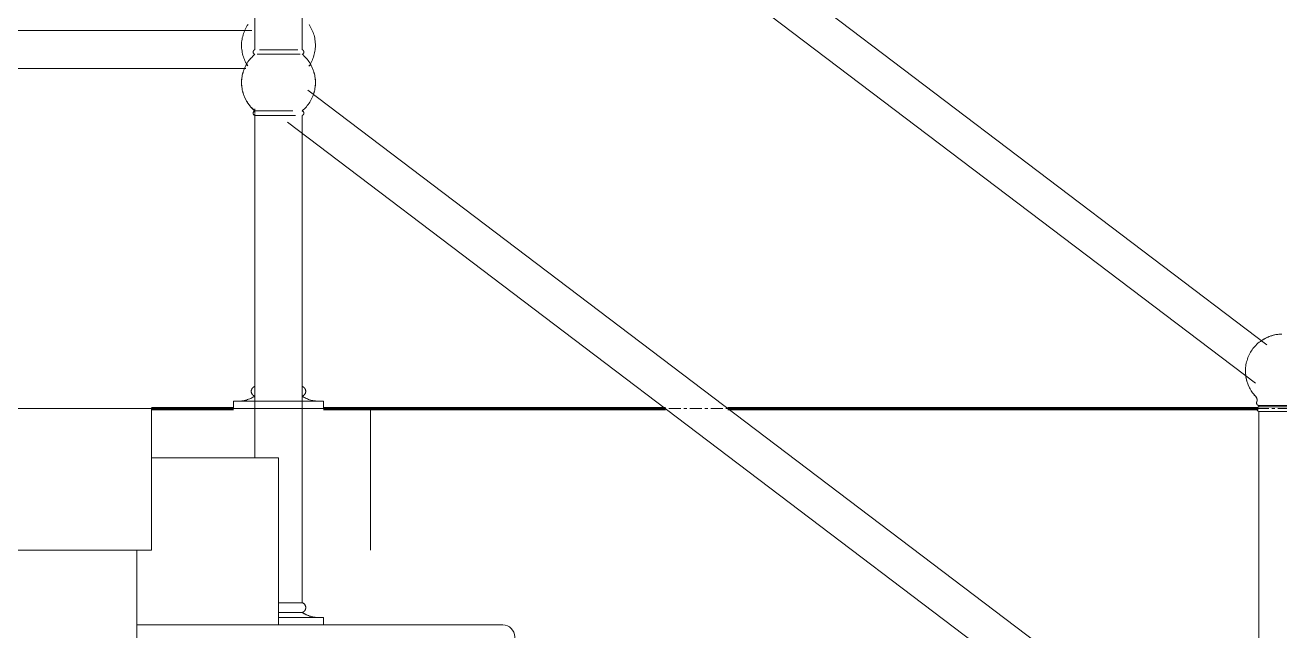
# Model space of a CAD drawing. Header units: inches. Extents: x 22 to 382261, y 22 to 371281.
# Drawn here: x 163327 to 164655, y 143505 to 144147 of the extents above; entities that cross this region are included whole.
import ezdxf

# ---------------------------------------------------------------- set-up
doc = ezdxf.new("R2010")
doc.units = ezdxf.units.IN
doc.header["$MEASUREMENT"] = 0
doc.linetypes.add('Grid Line 1_2_', pattern=[22.225, 12.7, -3.175, 3.175, -3.175])
for name, color, linetype, lineweight in [('A-FLOR', 192, 'Continuous', 9), ('A-FLOR-HRAL', 11, 'Continuous', 9), ('A-FLOR-LEVL', 51, 'Continuous', 9), ('I-WALL', 2, 'Continuous', 9), ('S-STRS', 31, 'Continuous', 9)]:
    doc.layers.add(name, color=color, linetype=linetype, lineweight=lineweight)

# ---------------------------------------------------------------- blocks, each defined once
blk = doc.blocks.new('Railing - 950mm High Post-464051-Approach Elevation')
at = {"layer": 'A-FLOR-HRAL'}
for p, q in [((-5608.2, 3453.3), (-5608.2, 3451.8)), ((-5608.2, 3453.3), (-5603.5, 3453.3)), ((-5608.2, 3453.3), (-5603.5, 3453.3)), ((-5608.2, 3451.8), (-5607, 3451.8)), ((-5608.2, 3451.8), (-5607, 3451.8))]:
    blk.add_line(p, q, dxfattribs=at)
at = {"layer": 'A-FLOR-HRAL', "flags": 128}
for points in [[(-5604.4, 3522.5), (-5603.1, 3523.3), (-5601.7, 3524.1), (-5600.3, 3524.8), (-5598.9, 3525.5), (-5597.5, 3526.1), (-5596, 3526.6), (-5594.5, 3527.1), (-5593, 3527.5), (-5591.5, 3527.9), (-5590, 3528.2), (-5588.4, 3528.4)], [(-5586.9, 3528.6), (-5585.3, 3528.7), (-5583.8, 3528.7)], [(-5611.4, 3462.7), (-5612.5, 3463.9), (-5613.5, 3465.1), (-5614.5, 3466.3), (-5615.4, 3467.6), (-5616.2, 3468.9), (-5617, 3470.2), (-5617.8, 3471.6), (-5618.5, 3473), (-5619.1, 3474.4), (-5619.7, 3475.9), (-5620.2, 3477.3), (-5620.7, 3478.8), (-5621.1, 3480.3), (-5621.5, 3481.9), (-5621.7, 3483.4), (-5621.9, 3484.6)], [(-5610.4, 3456.9), (-5610.3, 3457.1), (-5610.2, 3457.3), (-5610.1, 3457.5), (-5610.1, 3457.7), (-5610, 3457.9), (-5610, 3458.1), (-5610, 3458.3), (-5609.9, 3458.5), (-5609.9, 3458.8), (-5609.9, 3459), (-5609.9, 3459.2), (-5609.9, 3459.4), (-5610, 3459.6), (-5610, 3459.9), (-5610, 3460.1), (-5610.1, 3460.3), (-5610.1, 3460.5), (-5610.2, 3460.7), (-5610.3, 3460.9), (-5610.4, 3461.1), (-5610.5, 3461.3), (-5610.6, 3461.5), (-5610.7, 3461.7), (-5610.8, 3461.9), (-5610.9, 3462.1), (-5611, 3462.2), (-5611.1, 3462.4), (-5611.3, 3462.6), (-5611.4, 3462.7)], [(-5608.2, 3453.3), (-5608.3, 3453.3), (-5608.4, 3453.3), (-5608.5, 3453.4), (-5608.6, 3453.4), (-5608.7, 3453.4), (-5608.8, 3453.4), (-5608.9, 3453.5), (-5609, 3453.5), (-5609.1, 3453.6), (-5609.2, 3453.6), (-5609.3, 3453.7), (-5609.4, 3453.7), (-5609.5, 3453.8), (-5609.6, 3453.8), (-5609.6, 3453.9), (-5609.7, 3454), (-5609.8, 3454), (-5609.9, 3454.1), (-5609.9, 3454.2), (-5610, 3454.3), (-5610.1, 3454.3), (-5610.1, 3454.4), (-5610.2, 3454.5), (-5610.2, 3454.6), (-5610.3, 3454.7), (-5610.3, 3454.8), (-5610.4, 3454.9), (-5610.4, 3455), (-5610.4, 3455.1), (-5610.5, 3455.2), (-5610.5, 3455.3), (-5610.5, 3455.4), (-5610.5, 3455.5), (-5610.5, 3455.6), (-5610.6, 3455.7), (-5610.6, 3455.8), (-5610.6, 3455.9), (-5610.6, 3456), (-5610.6, 3456.1), (-5610.5, 3456.2), (-5610.5, 3456.3), (-5610.5, 3456.4), (-5610.5, 3456.5), (-5610.5, 3456.6), (-5610.4, 3456.7), (-5610.4, 3456.8), (-5610.4, 3456.9)], [(-5608.2, 3447), (-5608.3, 3447), (-5608.4, 3447.1), (-5608.5, 3447.1), (-5608.6, 3447.2), (-5608.7, 3447.2), (-5608.8, 3447.2), (-5608.9, 3447.3), (-5609, 3447.4), (-5609, 3447.4), (-5609.1, 3447.5), (-5609.2, 3447.5), (-5609.3, 3447.6), (-5609.3, 3447.7), (-5609.4, 3447.7), (-5609.5, 3447.8), (-5609.5, 3447.9), (-5609.6, 3448), (-5609.6, 3448.1), (-5609.7, 3448.1), (-5609.8, 3448.2), (-5609.8, 3448.3), (-5609.8, 3448.4), (-5609.9, 3448.5), (-5609.9, 3448.6), (-5609.9, 3448.7), (-5610, 3448.8), (-5610, 3448.9), (-5610, 3449), (-5610, 3449.1), (-5610, 3449.2), (-5610, 3449.3), (-5610, 3449.4), (-5610, 3449.5), (-5610, 3449.6), (-5610, 3449.7), (-5610, 3449.8), (-5610, 3449.9), (-5610, 3450), (-5610, 3450.1), (-5609.9, 3450.2), (-5609.9, 3450.3), (-5609.9, 3450.4), (-5609.8, 3450.5), (-5609.8, 3450.5), (-5609.7, 3450.6), (-5609.7, 3450.7), (-5609.6, 3450.8), (-5609.6, 3450.9), (-5609.5, 3451), (-5609.4, 3451), (-5609.4, 3451.1), (-5609.3, 3451.2), (-5609.2, 3451.3), (-5609.2, 3451.3), (-5609.1, 3451.4), (-5609, 3451.4), (-5608.9, 3451.5), (-5608.8, 3451.6), (-5608.8, 3451.6), (-5608.7, 3451.7), (-5608.6, 3451.7), (-5608.5, 3451.7), (-5608.4, 3451.8), (-5608.3, 3451.8), (-5608.2, 3451.8)]]:
    blk.add_lwpolyline(points, dxfattribs=at)
blk = doc.blocks.new('Railing - 950mm High Post-464045-Approach Elevation')
at = {"layer": 'A-FLOR-HRAL', "flags": 128}
for points in [[(-6611.7, 3814.2), (-6611, 3812.9), (-6610.3, 3811.5), (-6609.6, 3810), (-6609.1, 3808.6), (-6608.5, 3807.1), (-6608.1, 3805.6), (-6607.7, 3804.1), (-6607.4, 3802.6), (-6607.1, 3801), (-6606.9, 3799.5), (-6606.7, 3797.9), (-6606.6, 3796.4), (-6606.6, 3794.8), (-6606.7, 3793.3), (-6606.8, 3791.7), (-6606.9, 3790.1), (-6607.1, 3788.6), (-6607.4, 3787.1), (-6607.8, 3785.5), (-6608.2, 3784), (-6608.7, 3782.5)], [(-6671.9, 3766), (-6673, 3767.1), (-6674.1, 3768.2), (-6675.2, 3769.4), (-6676.2, 3770.6), (-6677.1, 3771.8), (-6678, 3773.1), (-6678.9, 3774.4), (-6679.7, 3775.7), (-6680.4, 3777.1), (-6681.1, 3778.5), (-6681.7, 3779.9), (-6682.3, 3781.4), (-6682.8, 3782.9), (-6683.3, 3784.4), (-6683.7, 3785.9), (-6684, 3787.4), (-6684.3, 3788.9), (-6684.5, 3790.5), (-6684.7, 3792), (-6684.7, 3793.6), (-6684.8, 3795.2), (-6684.7, 3796.7), (-6684.6, 3798.3), (-6684.5, 3799.8), (-6684.2, 3801.4), (-6684, 3802.9), (-6683.6, 3804.4), (-6683.2, 3805.9), (-6682.7, 3807.4), (-6682.2, 3808.9)], [(-6670.7, 3760.2), (-6670.8, 3760.2), (-6670.9, 3760.3), (-6671, 3760.3), (-6671.1, 3760.3), (-6671.2, 3760.4), (-6671.3, 3760.4), (-6671.4, 3760.5), (-6671.5, 3760.5), (-6671.5, 3760.6), (-6671.6, 3760.7), (-6671.7, 3760.7), (-6671.8, 3760.8), (-6671.8, 3760.9), (-6671.9, 3760.9), (-6672, 3761), (-6672, 3761.1), (-6672.1, 3761.2), (-6672.1, 3761.3), (-6672.2, 3761.3), (-6672.3, 3761.4), (-6672.3, 3761.5), (-6672.3, 3761.6), (-6672.4, 3761.7), (-6672.4, 3761.8), (-6672.4, 3761.9), (-6672.5, 3762), (-6672.5, 3762.1), (-6672.5, 3762.2), (-6672.5, 3762.3), (-6672.5, 3762.4), (-6672.5, 3762.5), (-6672.5, 3762.6), (-6672.5, 3762.7), (-6672.5, 3762.8), (-6672.5, 3762.9), (-6672.5, 3763), (-6672.5, 3763.1), (-6672.5, 3763.2), (-6672.5, 3763.3), (-6672.4, 3763.4), (-6672.4, 3763.5), (-6672.4, 3763.6), (-6672.3, 3763.6), (-6672.3, 3763.7), (-6672.2, 3763.8), (-6672.2, 3763.9), (-6672.1, 3764), (-6672.1, 3764.1), (-6672, 3764.2), (-6671.9, 3764.2), (-6671.9, 3764.3), (-6671.8, 3764.4), (-6671.7, 3764.4), (-6671.7, 3764.5), (-6671.6, 3764.6), (-6671.5, 3764.6), (-6671.4, 3764.7), (-6671.3, 3764.7), (-6671.3, 3764.8), (-6671.2, 3764.8), (-6671.1, 3764.9), (-6671, 3764.9), (-6670.9, 3765)], [(-6620.6, 3244.5), (-6620.4, 3244.4), (-6620.2, 3244.3), (-6620, 3244.2), (-6619.8, 3244.1), (-6619.7, 3244), (-6619.5, 3243.9), (-6619.3, 3243.8), (-6619.1, 3243.7), (-6618.9, 3243.5), (-6618.8, 3243.4), (-6618.6, 3243.3), (-6618.4, 3243.1), (-6618.3, 3243), (-6618.2, 3242.8), (-6618, 3242.6), (-6617.9, 3242.5), (-6617.8, 3242.3), (-6617.7, 3242.1), (-6617.5, 3241.9), (-6617.4, 3241.7), (-6617.4, 3241.5), (-6617.3, 3241.3), (-6617.2, 3241.1), (-6617.1, 3240.9), (-6617.1, 3240.7), (-6617, 3240.5), (-6617, 3240.3), (-6616.9, 3240.1), (-6616.9, 3239.8), (-6616.9, 3239.6), (-6616.9, 3239.4), (-6616.9, 3239.2), (-6616.9, 3239), (-6616.9, 3238.8), (-6616.9, 3238.5), (-6617, 3238.3), (-6617, 3238.1), (-6617.1, 3237.9), (-6617.1, 3237.7), (-6617.2, 3237.5), (-6617.3, 3237.3), (-6617.3, 3237.1), (-6617.4, 3236.9), (-6617.5, 3236.7), (-6617.6, 3236.5), (-6617.8, 3236.3), (-6617.9, 3236.1), (-6618, 3236), (-6618.1, 3235.8), (-6618.3, 3235.6), (-6618.4, 3235.5), (-6618.6, 3235.3), (-6618.8, 3235.2), (-6618.9, 3235), (-6619.1, 3234.9), (-6619.3, 3234.8), (-6619.5, 3234.7), (-6619.6, 3234.6), (-6619.8, 3234.5)], [(-6620.6, 3234.2), (-6619.5, 3233.5), (-6618.4, 3232.9), (-6617.3, 3232.3), (-6616.2, 3231.7), (-6615.1, 3231.2), (-6613.9, 3230.8), (-6612.8, 3230.4), (-6611.6, 3230), (-6610.4, 3229.7), (-6609.2, 3229.4), (-6607.9, 3229.2), (-6606.7, 3229), (-6605.5, 3228.9), (-6604.2, 3228.9)]]:
    blk.add_lwpolyline(points, dxfattribs=at)
blk = doc.blocks.new('Railing - Railing-377356-Approach Elevation')
for name in ['Railing - 950mm High Post-464045-Approach Elevation', 'Railing - 950mm High Post-464051-Approach Elevation']:
    blk.add_blockref(name, (0, 0))
blk = doc.blocks.new('Railing - 950mm High Post-V1-Approach Elevation')
at = {"layer": 'A-FLOR-HRAL'}
for p, q in [((-5608.2, 3451.8), (-5608.2, 3453.3)), ((-5565.4, 3453.3), (-5608.2, 3453.3)), ((-5603.5, 3453.3), (-5608.2, 3453.3)), ((-5564.9, 3451.8), (-5608.2, 3451.8)), ((-5607, 3451.8), (-5608.2, 3451.8)), ((-5608.2, 3024.5), (-5608.2, 3447)), ((-5562.9, 3447), (-5608.2, 3447))]:
    blk.add_line(p, q, dxfattribs=at)
at = {"layer": 'A-FLOR-HRAL', "flags": 128}
for points in [[(-5584.8, 3528.7), (-5586.4, 3528.6), (-5587.9, 3528.5), (-5589.5, 3528.3), (-5591, 3528), (-5592.5, 3527.6), (-5594, 3527.2), (-5595.5, 3526.8), (-5597, 3526.2), (-5598.4, 3525.7), (-5599.9, 3525), (-5601.3, 3524.3), (-5602.6, 3523.6), (-5604, 3522.8), (-5605.3, 3521.9), (-5606.5, 3521), (-5607.8, 3520.1), (-5609, 3519.1), (-5610.1, 3518), (-5611.2, 3516.9), (-5612.3, 3515.8), (-5613.3, 3514.6), (-5614.3, 3513.4), (-5615.2, 3512.1), (-5616.1, 3510.8), (-5616.9, 3509.5), (-5617.7, 3508.1), (-5618.4, 3506.7), (-5619, 3505.3), (-5619.6, 3503.9), (-5620.1, 3502.4), (-5620.6, 3500.9), (-5621, 3499.4), (-5621.4, 3497.9), (-5621.7, 3496.4), (-5621.9, 3494.8), (-5622.1, 3493.3), (-5622.2, 3491.7), (-5622.3, 3490.1), (-5622.2, 3488.6), (-5622.2, 3487), (-5622, 3485.5), (-5621.8, 3483.9), (-5621.6, 3482.4), (-5621.2, 3480.9), (-5620.9, 3479.3), (-5620.4, 3477.8), (-5619.9, 3476.4), (-5619.3, 3474.9), (-5618.7, 3473.5), (-5618, 3472.1), (-5617.3, 3470.7), (-5616.5, 3469.3), (-5615.7, 3468), (-5614.8, 3466.8), (-5613.8, 3465.5), (-5612.9, 3464.3), (-5611.8, 3463.1), (-5611.4, 3462.7)], [(-5611.4, 3462.7), (-5611.3, 3462.6), (-5611.2, 3462.4), (-5611, 3462.2), (-5610.9, 3462.1), (-5610.8, 3461.9), (-5610.7, 3461.7), (-5610.6, 3461.5), (-5610.5, 3461.3), (-5610.4, 3461.1), (-5610.3, 3460.9), (-5610.2, 3460.7), (-5610.1, 3460.5), (-5610.1, 3460.3), (-5610, 3460.1), (-5610, 3459.9), (-5610, 3459.6), (-5609.9, 3459.4), (-5609.9, 3459.2), (-5609.9, 3459), (-5609.9, 3458.8), (-5609.9, 3458.6), (-5610, 3458.3), (-5610, 3458.1), (-5610, 3457.9), (-5610.1, 3457.7), (-5610.1, 3457.5), (-5610.2, 3457.3), (-5610.3, 3457.1), (-5610.4, 3456.9), (-5610.4, 3456.9)], [(-5610.4, 3456.9), (-5610.4, 3456.8), (-5610.4, 3456.7), (-5610.5, 3456.6), (-5610.5, 3456.5), (-5610.5, 3456.4), (-5610.5, 3456.3), (-5610.5, 3456.2), (-5610.6, 3456.1), (-5610.6, 3456), (-5610.6, 3455.9), (-5610.6, 3455.8), (-5610.6, 3455.7), (-5610.5, 3455.5), (-5610.5, 3455.4), (-5610.5, 3455.3), (-5610.5, 3455.2), (-5610.5, 3455.1), (-5610.4, 3455.1), (-5610.4, 3455), (-5610.4, 3454.9), (-5610.3, 3454.8), (-5610.3, 3454.7), (-5610.2, 3454.6), (-5610.2, 3454.5), (-5610.1, 3454.4), (-5610, 3454.3), (-5610, 3454.2), (-5609.9, 3454.2), (-5609.9, 3454.1), (-5609.8, 3454), (-5609.7, 3453.9), (-5609.6, 3453.9), (-5609.5, 3453.8), (-5609.5, 3453.8), (-5609.4, 3453.7), (-5609.3, 3453.6), (-5609.2, 3453.6), (-5609.1, 3453.5), (-5609, 3453.5), (-5608.9, 3453.5), (-5608.8, 3453.4), (-5608.7, 3453.4), (-5608.6, 3453.4), (-5608.5, 3453.4), (-5608.4, 3453.3), (-5608.3, 3453.3), (-5608.2, 3453.3)], [(-5608.2, 3451.8), (-5608.3, 3451.8), (-5608.4, 3451.8), (-5608.5, 3451.7), (-5608.6, 3451.7), (-5608.7, 3451.6), (-5608.8, 3451.6), (-5608.9, 3451.5), (-5609, 3451.5), (-5609, 3451.4), (-5609.1, 3451.4), (-5609.2, 3451.3), (-5609.3, 3451.2), (-5609.3, 3451.2), (-5609.4, 3451.1), (-5609.5, 3451), (-5609.5, 3450.9), (-5609.6, 3450.9), (-5609.6, 3450.8), (-5609.7, 3450.7), (-5609.8, 3450.6), (-5609.8, 3450.5), (-5609.8, 3450.4), (-5609.9, 3450.3), (-5609.9, 3450.2), (-5609.9, 3450.1), (-5610, 3450), (-5610, 3449.9), (-5610, 3449.8), (-5610, 3449.8), (-5610, 3449.7), (-5610, 3449.6), (-5610, 3449.5), (-5610, 3449.4), (-5610, 3449.3), (-5610, 3449.2), (-5610, 3449.1), (-5610, 3449), (-5610, 3448.9), (-5610, 3448.8), (-5609.9, 3448.7), (-5609.9, 3448.6), (-5609.9, 3448.5), (-5609.8, 3448.4), (-5609.8, 3448.3), (-5609.7, 3448.2), (-5609.7, 3448.1), (-5609.6, 3448), (-5609.6, 3448), (-5609.5, 3447.9), (-5609.4, 3447.8), (-5609.4, 3447.7), (-5609.3, 3447.6), (-5609.2, 3447.6), (-5609.2, 3447.5), (-5609.1, 3447.4), (-5609, 3447.4), (-5608.9, 3447.3), (-5608.8, 3447.3), (-5608.8, 3447.2), (-5608.7, 3447.2), (-5608.6, 3447.1), (-5608.5, 3447.1), (-5608.4, 3447.1), (-5608.3, 3447), (-5608.2, 3447)]]:
    blk.add_lwpolyline(points, dxfattribs=at)
blk = doc.blocks.new('Railing - 950mm High Post-V4-Approach Elevation')
at = {"layer": 'A-FLOR-HRAL'}
for p, q in [((-6670.7, 3829.8), (-6670.7, 4252.3)), ((-6620.6, 4252.3), (-6620.6, 3829.8)), ((-6625.4, 3829.8), (-6666, 3829.8)), ((-6622.9, 3825), (-6668.4, 3825)), ((-6630.6, 3765), (-6670.7, 3765)), ((-6670.7, 3397.8), (-6670.7, 3760.2)), ((-6627.7, 3760.2), (-6670.7, 3760.2)), ((-6620.6, 3760.2), (-6620.6, 3244.5)), ((-6620.6, 3244.5), (-6645.7, 3244.5)), ((-6620.6, 3234.2), (-6645.7, 3234.2)), ((-6598.2, 3228.8), (-6645.7, 3228.8)), ((-6598.2, 3228.8), (-6598.2, 3221.1))]:
    blk.add_line(p, q, dxfattribs=at)
at = {"layer": 'A-FLOR-HRAL', "flags": 128}
for points in [[(-6670.7, 3829.8), (-6670.8, 3829.7), (-6670.9, 3829.7), (-6671, 3829.7), (-6671.1, 3829.6), (-6671.2, 3829.6), (-6671.3, 3829.5), (-6671.4, 3829.5), (-6671.5, 3829.4), (-6671.5, 3829.4), (-6671.6, 3829.3), (-6671.7, 3829.2), (-6671.8, 3829.2), (-6671.8, 3829.1), (-6671.9, 3829), (-6672, 3829), (-6672, 3828.9), (-6672.1, 3828.8), (-6672.1, 3828.7), (-6672.2, 3828.6), (-6672.3, 3828.5), (-6672.3, 3828.5), (-6672.3, 3828.4), (-6672.4, 3828.3), (-6672.4, 3828.2), (-6672.4, 3828.1), (-6672.5, 3828), (-6672.5, 3827.9), (-6672.5, 3827.8), (-6672.5, 3827.7), (-6672.5, 3827.6), (-6672.5, 3827.5), (-6672.5, 3827.4), (-6672.5, 3827.3), (-6672.5, 3827.2), (-6672.5, 3827.1), (-6672.5, 3827), (-6672.5, 3826.9), (-6672.5, 3826.8), (-6672.5, 3826.7), (-6672.4, 3826.6), (-6672.4, 3826.5), (-6672.4, 3826.4), (-6672.3, 3826.3), (-6672.3, 3826.2), (-6672.2, 3826.1), (-6672.2, 3826.1), (-6672.1, 3826), (-6672.1, 3825.9), (-6672, 3825.8), (-6671.9, 3825.7), (-6671.9, 3825.7), (-6671.8, 3825.6), (-6671.7, 3825.5), (-6671.7, 3825.5), (-6671.6, 3825.4), (-6671.5, 3825.3), (-6671.4, 3825.3), (-6671.3, 3825.2), (-6671.3, 3825.2), (-6671.2, 3825.1), (-6671.1, 3825.1), (-6671, 3825), (-6670.9, 3825), (-6670.8, 3825), (-6670.7, 3825)], [(-6620.6, 3825), (-6620.6, 3825), (-6620.5, 3825), (-6620.4, 3825.1), (-6620.3, 3825.1), (-6620.2, 3825.1), (-6620.1, 3825.2), (-6620, 3825.2), (-6619.9, 3825.3), (-6619.8, 3825.4), (-6619.8, 3825.4), (-6619.7, 3825.5), (-6619.6, 3825.5), (-6619.5, 3825.6), (-6619.5, 3825.7), (-6619.4, 3825.8), (-6619.3, 3825.8), (-6619.3, 3825.9), (-6619.2, 3826), (-6619.2, 3826.1), (-6619.1, 3826.2), (-6619.1, 3826.3), (-6619, 3826.4), (-6619, 3826.4), (-6619, 3826.5), (-6618.9, 3826.6), (-6618.9, 3826.7), (-6618.9, 3826.8), (-6618.9, 3826.9), (-6618.9, 3827), (-6618.8, 3827.1), (-6618.8, 3827.2), (-6618.8, 3827.3), (-6618.8, 3827.4), (-6618.8, 3827.5), (-6618.8, 3827.6), (-6618.9, 3827.7), (-6618.9, 3827.8), (-6618.9, 3827.9), (-6618.9, 3828), (-6619, 3828.1), (-6619, 3828.2), (-6619, 3828.3), (-6619.1, 3828.4), (-6619.1, 3828.5), (-6619.1, 3828.6), (-6619.2, 3828.7), (-6619.3, 3828.7), (-6619.3, 3828.8), (-6619.4, 3828.9), (-6619.4, 3829), (-6619.5, 3829.1), (-6619.6, 3829.1), (-6619.6, 3829.2), (-6619.7, 3829.3), (-6619.8, 3829.3), (-6619.9, 3829.4), (-6620, 3829.4), (-6620, 3829.5), (-6620.1, 3829.5), (-6620.2, 3829.6), (-6620.3, 3829.6), (-6620.4, 3829.7), (-6620.5, 3829.7), (-6620.6, 3829.7), (-6620.6, 3829.8)], [(-6670.7, 3825), (-6671.9, 3823.9), (-6673, 3822.9), (-6674.1, 3821.7), (-6675.2, 3820.6), (-6676.2, 3819.4), (-6677.1, 3818.2), (-6678, 3816.9), (-6678.9, 3815.6), (-6679.7, 3814.2), (-6680.4, 3812.9), (-6681.1, 3811.5), (-6681.7, 3810), (-6682.3, 3808.6), (-6682.8, 3807.1), (-6683.3, 3805.6), (-6683.7, 3804.1), (-6684, 3802.6), (-6684.3, 3801), (-6684.5, 3799.5), (-6684.7, 3797.9), (-6684.7, 3796.4), (-6684.8, 3794.8), (-6684.7, 3793.3), (-6684.6, 3791.7), (-6684.5, 3790.1), (-6684.2, 3788.6), (-6684, 3787.1), (-6683.6, 3785.5), (-6683.2, 3784), (-6682.7, 3782.5), (-6682.2, 3781.1), (-6681.6, 3779.6), (-6681, 3778.2), (-6680.3, 3776.8), (-6679.5, 3775.4), (-6678.7, 3774.1), (-6677.8, 3772.8), (-6676.9, 3771.5), (-6676, 3770.3), (-6675, 3769.1), (-6673.9, 3768), (-6672.8, 3766.9), (-6671.7, 3765.8), (-6670.7, 3765)], [(-6620.6, 3765), (-6619.5, 3766), (-6618.3, 3767.1), (-6617.2, 3768.2), (-6616.2, 3769.4), (-6615.2, 3770.6), (-6614.2, 3771.8), (-6613.3, 3773.1), (-6612.5, 3774.4), (-6611.7, 3775.7), (-6611, 3777.1), (-6610.3, 3778.5), (-6609.6, 3779.9), (-6609.1, 3781.4), (-6608.5, 3782.9), (-6608.1, 3784.4), (-6607.7, 3785.9), (-6607.4, 3787.4), (-6607.1, 3788.9), (-6606.9, 3790.5), (-6606.7, 3792), (-6606.6, 3793.6), (-6606.6, 3795.2), (-6606.7, 3796.7), (-6606.8, 3798.3), (-6606.9, 3799.8), (-6607.1, 3801.4), (-6607.4, 3802.9), (-6607.8, 3804.4), (-6608.2, 3805.9), (-6608.7, 3807.4), (-6609.2, 3808.9), (-6609.8, 3810.3), (-6610.4, 3811.8), (-6611.1, 3813.2), (-6611.9, 3814.5), (-6612.7, 3815.9), (-6613.5, 3817.2), (-6614.4, 3818.4), (-6615.4, 3819.7), (-6616.4, 3820.8), (-6617.5, 3822), (-6618.6, 3823.1), (-6619.7, 3824.2), (-6620.6, 3825)], [(-6670.7, 3765), (-6670.8, 3765), (-6670.9, 3764.9), (-6671, 3764.9), (-6671.1, 3764.9), (-6671.2, 3764.8), (-6671.3, 3764.8), (-6671.4, 3764.7), (-6671.5, 3764.7), (-6671.5, 3764.6), (-6671.6, 3764.6), (-6671.7, 3764.5), (-6671.8, 3764.4), (-6671.8, 3764.4), (-6671.9, 3764.3), (-6672, 3764.2), (-6672, 3764.1), (-6672.1, 3764), (-6672.1, 3764), (-6672.2, 3763.9), (-6672.3, 3763.8), (-6672.3, 3763.7), (-6672.3, 3763.6), (-6672.4, 3763.5), (-6672.4, 3763.4), (-6672.4, 3763.3), (-6672.5, 3763.2), (-6672.5, 3763.1), (-6672.5, 3763), (-6672.5, 3762.9), (-6672.5, 3762.8), (-6672.5, 3762.7), (-6672.5, 3762.6), (-6672.5, 3762.5), (-6672.5, 3762.4), (-6672.5, 3762.3), (-6672.5, 3762.2), (-6672.5, 3762.1), (-6672.5, 3762), (-6672.5, 3761.9), (-6672.4, 3761.9), (-6672.4, 3761.8), (-6672.4, 3761.7), (-6672.3, 3761.6), (-6672.3, 3761.5), (-6672.2, 3761.4), (-6672.2, 3761.3), (-6672.1, 3761.2), (-6672.1, 3761.1), (-6672, 3761.1), (-6671.9, 3761), (-6671.9, 3760.9), (-6671.8, 3760.8), (-6671.7, 3760.8), (-6671.7, 3760.7), (-6671.6, 3760.6), (-6671.5, 3760.6), (-6671.4, 3760.5), (-6671.3, 3760.5), (-6671.3, 3760.4), (-6671.2, 3760.4), (-6671.1, 3760.3), (-6671, 3760.3), (-6670.9, 3760.3), (-6670.8, 3760.2), (-6670.7, 3760.2)], [(-6620.6, 3760.2), (-6620.6, 3760.2), (-6620.5, 3760.3), (-6620.4, 3760.3), (-6620.3, 3760.3), (-6620.2, 3760.4), (-6620.1, 3760.4), (-6620, 3760.5), (-6619.9, 3760.5), (-6619.8, 3760.6), (-6619.8, 3760.7), (-6619.7, 3760.7), (-6619.6, 3760.8), (-6619.5, 3760.9), (-6619.5, 3760.9), (-6619.4, 3761), (-6619.3, 3761.1), (-6619.3, 3761.2), (-6619.2, 3761.3), (-6619.2, 3761.3), (-6619.1, 3761.4), (-6619.1, 3761.5), (-6619, 3761.6), (-6619, 3761.7), (-6619, 3761.8), (-6618.9, 3761.9), (-6618.9, 3762), (-6618.9, 3762.1), (-6618.9, 3762.2), (-6618.9, 3762.3), (-6618.8, 3762.4), (-6618.8, 3762.5), (-6618.8, 3762.6), (-6618.8, 3762.7), (-6618.8, 3762.8), (-6618.8, 3762.9), (-6618.9, 3763), (-6618.9, 3763.1), (-6618.9, 3763.2), (-6618.9, 3763.3), (-6619, 3763.4), (-6619, 3763.5), (-6619, 3763.6), (-6619.1, 3763.6), (-6619.1, 3763.7), (-6619.1, 3763.8), (-6619.2, 3763.9), (-6619.3, 3764), (-6619.3, 3764.1), (-6619.4, 3764.2), (-6619.4, 3764.2), (-6619.5, 3764.3), (-6619.6, 3764.4), (-6619.6, 3764.4), (-6619.7, 3764.5), (-6619.8, 3764.6), (-6619.9, 3764.6), (-6620, 3764.7), (-6620, 3764.7), (-6620.1, 3764.8), (-6620.2, 3764.8), (-6620.3, 3764.9), (-6620.4, 3764.9), (-6620.5, 3765), (-6620.6, 3765), (-6620.6, 3765)], [(-6620.6, 3234.2), (-6620.4, 3234.2), (-6620.2, 3234.3), (-6620, 3234.4), (-6619.8, 3234.5), (-6619.6, 3234.6), (-6619.4, 3234.7), (-6619.2, 3234.8), (-6619, 3235), (-6618.9, 3235.1), (-6618.7, 3235.2), (-6618.5, 3235.4), (-6618.4, 3235.5), (-6618.2, 3235.7), (-6618.1, 3235.9), (-6618, 3236), (-6617.8, 3236.2), (-6617.7, 3236.4), (-6617.6, 3236.6), (-6617.5, 3236.8), (-6617.4, 3237), (-6617.3, 3237.2), (-6617.2, 3237.4), (-6617.2, 3237.6), (-6617.1, 3237.8), (-6617, 3238), (-6617, 3238.2), (-6616.9, 3238.4), (-6616.9, 3238.6), (-6616.9, 3238.8), (-6616.9, 3239.1), (-6616.9, 3239.3), (-6616.9, 3239.5), (-6616.9, 3239.7), (-6616.9, 3239.9), (-6616.9, 3240.1), (-6617, 3240.4), (-6617, 3240.6), (-6617.1, 3240.8), (-6617.1, 3241), (-6617.2, 3241.2), (-6617.3, 3241.4), (-6617.4, 3241.6), (-6617.5, 3241.8), (-6617.6, 3242), (-6617.7, 3242.2), (-6617.8, 3242.3), (-6617.9, 3242.5), (-6618.1, 3242.7), (-6618.2, 3242.9), (-6618.4, 3243), (-6618.5, 3243.2), (-6618.7, 3243.3), (-6618.8, 3243.5), (-6619, 3243.6), (-6619.2, 3243.7), (-6619.4, 3243.9), (-6619.5, 3244), (-6619.7, 3244.1), (-6619.9, 3244.2), (-6620.1, 3244.3), (-6620.3, 3244.3), (-6620.5, 3244.4), (-6620.6, 3244.5)], [(-6603.2, 3228.8), (-6604.4, 3228.9), (-6605.7, 3228.9), (-6606.9, 3229.1), (-6608.1, 3229.2), (-6609.4, 3229.5), (-6610.6, 3229.7), (-6611.8, 3230.1), (-6613, 3230.4), (-6614.1, 3230.8), (-6615.3, 3231.3), (-6616.4, 3231.8), (-6617.5, 3232.4), (-6618.6, 3233), (-6619.7, 3233.6), (-6620.6, 3234.2)]]:
    blk.add_lwpolyline(points, dxfattribs=at)
blk = doc.blocks.new('Railing - Railing-377360-Approach Elevation')
at = {"layer": 'A-FLOR-HRAL'}
for p, q in [((-5599.5, 3517.6), (-6614.4, 4286.8)), ((-6635.5, 4252.6), (-5611.8, 3476.8)), ((-5598, 3016.5), (-6614.7, 3787)), ((-6636.2, 3753.1), (-5612.6, 2977.3))]:
    blk.add_line(p, q, dxfattribs=at)
for name in ['Railing - 950mm High Post-V4-Approach Elevation', 'Railing - 950mm High Post-V1-Approach Elevation']:
    blk.add_blockref(name, (0, 0))
blk = doc.blocks.new('Railing - 950mm High Post-V8-Approach Elevation')
at = {"layer": 'A-FLOR-HRAL'}
for p, q in [((-6670.8, 3767.3), (-6670.8, 3762.4)), ((-6670.8, 3761.5), (-6670.8, 3473.4)), ((-6620.7, 3473.4), (-6620.7, 3742.3)), ((-6693.2, 3457.8), (-6693.2, 3450)), ((-6693.2, 3457.8), (-6598.2, 3457.8)), ((-6598.2, 3450), (-6598.2, 3457.8)), ((-6693.2, 3450), (-6598.2, 3450))]:
    blk.add_line(p, q, dxfattribs=at)
at = {"layer": 'A-FLOR-HRAL', "flags": 128}
for points in [[(-6678.1, 3812.6), (-6678.9, 3813.9), (-6679.7, 3815.2), (-6680.5, 3816.6), (-6681.2, 3818), (-6681.8, 3819.4), (-6682.4, 3820.9), (-6682.9, 3822.3), (-6683.3, 3823.8), (-6683.7, 3825.3), (-6684.1, 3826.9), (-6684.3, 3828.4), (-6684.5, 3830), (-6684.7, 3831.5), (-6684.8, 3833.1), (-6684.8, 3834.6), (-6684.8, 3836.2), (-6684.7, 3837.7), (-6684.5, 3839.3), (-6684.3, 3840.8), (-6684, 3842.4), (-6683.6, 3843.9), (-6683.2, 3845.4), (-6682.8, 3846.9), (-6682.2, 3848.4), (-6681.7, 3849.8), (-6681, 3851.2), (-6680.3, 3852.6), (-6679.6, 3854), (-6678.8, 3855.3), (-6677.9, 3856.6)], [(-6613.4, 3856.4), (-6612.5, 3855), (-6611.7, 3853.7), (-6611, 3852.3), (-6610.3, 3850.9), (-6609.7, 3849.5), (-6609.1, 3848), (-6608.6, 3846.6), (-6608.1, 3845.1), (-6607.7, 3843.6), (-6607.4, 3842), (-6607.1, 3840.5), (-6606.9, 3839), (-6606.8, 3837.4), (-6606.7, 3835.8), (-6606.7, 3834.3), (-6606.7, 3832.7), (-6606.8, 3831.2), (-6607, 3829.6), (-6607.2, 3828.1), (-6607.5, 3826.5), (-6607.8, 3825), (-6608.2, 3823.5), (-6608.7, 3822), (-6609.2, 3820.5), (-6609.8, 3819.1), (-6610.5, 3817.7), (-6611.2, 3816.3), (-6611.9, 3814.9), (-6612.7, 3813.6), (-6613.6, 3812.3)], [(-6670.9, 3463.1), (-6671.1, 3463.2), (-6671.3, 3463.3), (-6671.5, 3463.3), (-6671.7, 3463.4), (-6671.9, 3463.6), (-6672, 3463.7), (-6672.2, 3463.8), (-6672.4, 3463.9), (-6672.6, 3464), (-6672.7, 3464.2), (-6672.9, 3464.3), (-6673, 3464.5), (-6673.2, 3464.6), (-6673.3, 3464.8), (-6673.5, 3465), (-6673.6, 3465.2), (-6673.7, 3465.3), (-6673.8, 3465.5), (-6673.9, 3465.7), (-6674, 3465.9), (-6674.1, 3466.1), (-6674.2, 3466.3), (-6674.3, 3466.5), (-6674.3, 3466.7), (-6674.4, 3466.9), (-6674.4, 3467.1), (-6674.5, 3467.4), (-6674.5, 3467.6), (-6674.5, 3467.8), (-6674.5, 3468), (-6674.6, 3468.2), (-6674.5, 3468.4), (-6674.5, 3468.7), (-6674.5, 3468.9), (-6674.5, 3469.1), (-6674.4, 3469.3), (-6674.4, 3469.5), (-6674.3, 3469.7), (-6674.3, 3469.9), (-6674.2, 3470.1), (-6674.1, 3470.3), (-6674, 3470.5), (-6673.9, 3470.7), (-6673.8, 3470.9), (-6673.7, 3471.1), (-6673.6, 3471.3), (-6673.5, 3471.5), (-6673.4, 3471.6), (-6673.2, 3471.8), (-6673.1, 3472), (-6672.9, 3472.1), (-6672.8, 3472.3), (-6672.6, 3472.4), (-6672.4, 3472.5), (-6672.2, 3472.7), (-6672.1, 3472.8), (-6671.9, 3472.9), (-6671.7, 3473), (-6671.5, 3473.1), (-6671.3, 3473.2), (-6671.1, 3473.3), (-6670.9, 3473.4), (-6670.8, 3473.4)], [(-6620.7, 3473.4), (-6620.5, 3473.3), (-6620.3, 3473.3), (-6620.1, 3473.2), (-6619.9, 3473.1), (-6619.7, 3473), (-6619.5, 3472.9), (-6619.3, 3472.8), (-6619.1, 3472.6), (-6619, 3472.5), (-6618.8, 3472.4), (-6618.6, 3472.2), (-6618.5, 3472.1), (-6618.3, 3471.9), (-6618.2, 3471.7), (-6618.1, 3471.6), (-6617.9, 3471.4), (-6617.8, 3471.2), (-6617.7, 3471), (-6617.6, 3470.8), (-6617.5, 3470.7), (-6617.4, 3470.5), (-6617.3, 3470.3), (-6617.2, 3470.1), (-6617.2, 3469.9), (-6617.1, 3469.6), (-6617.1, 3469.4), (-6617, 3469.2), (-6617, 3469), (-6616.9, 3468.8), (-6616.9, 3468.6), (-6616.9, 3468.4), (-6616.9, 3468.1), (-6616.9, 3467.9), (-6616.9, 3467.7), (-6617, 3467.5), (-6617, 3467.3), (-6617, 3467.1), (-6617.1, 3466.9), (-6617.2, 3466.6), (-6617.2, 3466.4), (-6617.3, 3466.2), (-6617.4, 3466), (-6617.5, 3465.8), (-6617.6, 3465.6), (-6617.7, 3465.5), (-6617.8, 3465.3), (-6617.9, 3465.1), (-6618.1, 3464.9), (-6618.2, 3464.7), (-6618.3, 3464.6), (-6618.5, 3464.4), (-6618.6, 3464.3), (-6618.8, 3464.1), (-6619, 3464), (-6619.1, 3463.9), (-6619.3, 3463.7), (-6619.5, 3463.6), (-6619.7, 3463.5), (-6619.9, 3463.4), (-6620.1, 3463.3), (-6620.3, 3463.2), (-6620.5, 3463.1), (-6620.6, 3463.1)], [(-6688.2, 3457.8), (-6687, 3457.8), (-6685.8, 3457.9), (-6684.5, 3458), (-6683.3, 3458.2), (-6682.1, 3458.4), (-6680.8, 3458.7), (-6679.6, 3459), (-6678.5, 3459.4), (-6677.3, 3459.8), (-6676.1, 3460.2), (-6675, 3460.8), (-6673.9, 3461.3), (-6672.8, 3461.9), (-6671.7, 3462.5), (-6670.9, 3463.1)], [(-6620.6, 3463.1), (-6619.6, 3462.4), (-6618.5, 3461.8), (-6617.4, 3461.2), (-6616.3, 3460.7), (-6615.1, 3460.2), (-6614, 3459.7), (-6612.8, 3459.3), (-6611.6, 3458.9), (-6610.4, 3458.6), (-6609.2, 3458.4), (-6608, 3458.2), (-6606.7, 3458), (-6605.5, 3457.9), (-6604.3, 3457.8)]]:
    blk.add_lwpolyline(points, dxfattribs=at)
blk = doc.blocks.new('Railing - Railing-516583-Approach Elevation')
at = {"layer": 'A-FLOR-HRAL'}
for p, q in [((-6673.8, 3850), (-7638.8, 3850)), ((-7648, 3810), (-6680.3, 3810))]:
    blk.add_line(p, q, dxfattribs=at)
blk.add_blockref('Railing - 950mm High Post-V8-Approach Elevation', (0, 0))

msp = doc.modelspace()

# ---------------------------------------------------------------- linework, layer by layer
at = {"layer": 'A-FLOR'}
for p, q in [((161418.5, 143740.7), (163461, 143740.7)), ((163461, 143740.7), (163461, 143590.7)), ((163461, 143590.7), (161418.5, 143590.7))]:
    msp.add_line(p, q, dxfattribs=at)
at = {"layer": 'A-FLOR-LEVL', "linetype": 'Grid Line 1_2_'}
msp.add_line((151584.8, 143740.7), (181982.2, 143740.7), dxfattribs=at)
at = {"layer": 'I-WALL', "lineweight": 70}
for p, q in [((163461, 143740.7), (163548, 143740.7)), ((163643, 143740.7), (164005.1, 143740.7)), ((164071.2, 143740.7), (164632.3, 143740.7))]:
    msp.add_line(p, q, dxfattribs=at)
at = {"layer": 'I-WALL'}
msp.add_line((163693, 143590.7), (163693, 143740.7), dxfattribs=at)
at = {"layer": 'S-STRS'}
for p, q in [((163595.5, 143688.5), (163461, 143688.5)), ((163595.5, 143511.7), (163595.5, 143688.5)), ((163445.5, 143590.7), (163445.5, 143511.7)), ((163445.5, 143511.7), (163595.5, 143511.7)), ((163445.5, 143511.7), (163832.8, 143511.7)), ((163445.5, 143511.7), (163445.5, 143361.7))]:
    msp.add_line(p, q, dxfattribs=at)
msp.add_arc((163832.8, 143499), 12.7, 270, 90, dxfattribs=at)

# ---------------------------------------------------------------- block references
at = {"layer": 'A-FLOR-HRAL'}
for name in ['Railing - Railing-516583-Approach Elevation', 'Railing - Railing-377360-Approach Elevation', 'Railing - Railing-377356-Approach Elevation']:
    msp.add_blockref(name, (170241.2, 140290.7), dxfattribs=at)

doc.saveas('drawing.dxf')
